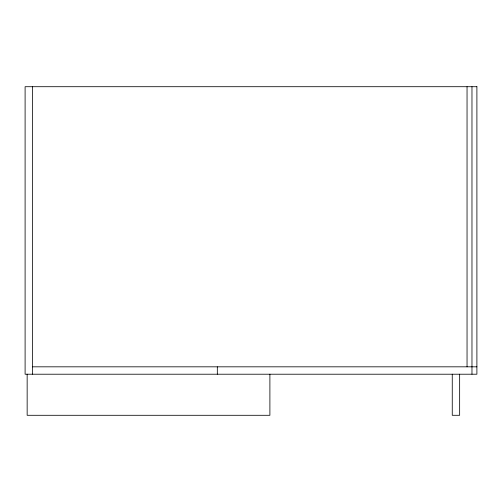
<?xml version="1.0" encoding="UTF-8"?>
<svg xmlns="http://www.w3.org/2000/svg" width="502" height="502" viewBox="0 0 502 502"><rect width="100%" height="100%" fill="white"/><g stroke="black" fill="none" stroke-linecap="round" stroke-linejoin="round"><path stroke-width="0.75" d="M32.492 366.824L476.9 366.824M471.974 86.708L471.974 374.216M467.042 86.708L467.042 366.824M459.65 374.216L459.65 415.292L452.258 415.292L452.258 374.216M269.894 374.216L269.894 415.292L27.152 415.292L27.152 374.216M217.322 366.824L217.322 374.216M32.492 86.708L32.492 374.216M476.9 86.708L25.1 86.708L25.1 374.216L476.9 374.216L476.9 86.708"/></g></svg>
